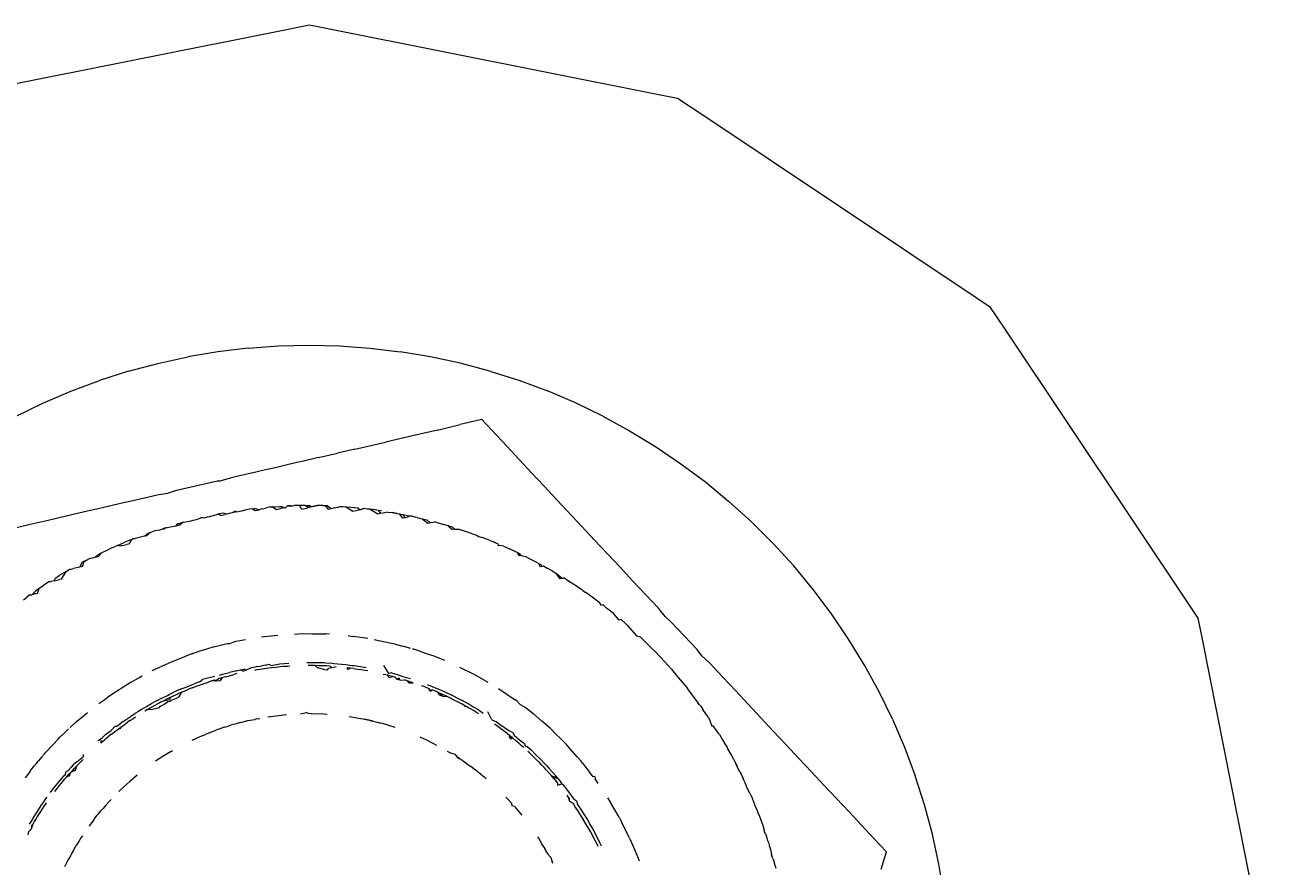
# Model space of a CAD drawing. Header units: millimetres. Extents: x 21 to 5427, y 20 to 4028.
# Drawn here: x 1450.94 to 1470.38, y 1680.15 to 1693.29 of the extents above; entities that cross this region are included whole.
import ezdxf

# ---------------------------------------------------------------- set-up
doc = ezdxf.new("R2010")
doc.units = ezdxf.units.MM

msp = doc.modelspace()

# ---------------------------------------------------------------- linework, layer by layer
for p, q in [((1449.985, 1692.22), (1454.97, 1693.212)), ((1454.97, 1693.212), (1455.383, 1693.294)), ((1455.383, 1693.294), (1455.796, 1693.212)), ((1455.796, 1693.212), (1460.781, 1692.22)), ((1460.781, 1692.22), (1461.123, 1692.152)), ((1461.123, 1692.152), (1461.501, 1691.899)), ((1461.501, 1691.899), (1465.781, 1689.04)), ((1465.781, 1689.04), (1465.99, 1688.901)), ((1465.99, 1688.901), (1466.229, 1688.543)), ((1466.229, 1688.543), (1469.168, 1684.144)), ((1454.899, 1688.282), (1455.375, 1688.294)), ((1455.375, 1688.294), (1455.851, 1688.283)), ((1455.851, 1688.283), (1456.325, 1688.249)), ((1453.017, 1688.01), (1453.482, 1688.112)), ((1453.952, 1688.191), (1453.482, 1688.112)), ((1454.424, 1688.248), (1453.952, 1688.191)), ((1454.424, 1688.248), (1454.899, 1688.282)), ((1456.325, 1688.249), (1456.798, 1688.193)), ((1457.267, 1688.115), (1456.798, 1688.193)), ((1457.733, 1688.014), (1457.267, 1688.115)), ((1452.558, 1687.887), (1453.017, 1688.01)), ((1458.193, 1687.891), (1457.733, 1688.014)), ((1451.659, 1687.575), (1452.105, 1687.741)), ((1452.558, 1687.887), (1452.105, 1687.741)), ((1458.193, 1687.891), (1458.646, 1687.747)), ((1458.646, 1687.747), (1459.092, 1687.581)), ((1451.221, 1687.387), (1451.659, 1687.575)), ((1459.53, 1687.394), (1459.092, 1687.581)), ((1450.793, 1687.179), (1451.221, 1687.387)), ((1459.958, 1687.186), (1459.53, 1687.394)), ((1458.071, 1687.132), (1457.734, 1687.054)), ((1458.458, 1686.718), (1458.071, 1687.132)), ((1459.958, 1687.186), (1460.376, 1686.958)), ((1457.376, 1686.97), (1456.99, 1686.881)), ((1457.376, 1686.97), (1457.734, 1687.054)), ((1460.376, 1686.958), (1460.782, 1686.711)), ((1456.087, 1686.671), (1456.566, 1686.782)), ((1456.99, 1686.881), (1456.566, 1686.782)), ((1455.52, 1686.539), (1455.289, 1686.485)), ((1455.52, 1686.539), (1455.818, 1686.608)), ((1456.087, 1686.671), (1455.818, 1686.608)), ((1458.458, 1686.718), (1458.847, 1686.303)), ((1460.782, 1686.711), (1461.177, 1686.445)), ((1454.717, 1686.353), (1454.542, 1686.312)), ((1454.78, 1686.367), (1454.717, 1686.353)), ((1455.182, 1686.461), (1454.78, 1686.367)), ((1455.289, 1686.485), (1455.182, 1686.461)), ((1461.177, 1686.445), (1461.558, 1686.16)), ((1453.944, 1686.173), (1453.287, 1686.02)), ((1453.982, 1686.17), (1453.944, 1686.173)), ((1454.144, 1686.219), (1453.982, 1686.17)), ((1454.267, 1686.248), (1454.144, 1686.219)), ((1454.542, 1686.312), (1454.267, 1686.248)), ((1459.043, 1686.092), (1458.847, 1686.303)), ((1461.558, 1686.16), (1461.925, 1685.857)), ((1453.003, 1685.954), (1452.719, 1685.888)), ((1453.167, 1685.981), (1453.003, 1685.954)), ((1453.287, 1686.02), (1453.167, 1685.981)), ((1459.237, 1685.885), (1459.043, 1686.092)), ((1452.152, 1685.756), (1451.869, 1685.691)), ((1452.435, 1685.822), (1452.152, 1685.756)), ((1452.719, 1685.888), (1452.435, 1685.822)), ((1454.767, 1685.769), (1454.694, 1685.75)), ((1454.767, 1685.769), (1454.806, 1685.772)), ((1454.806, 1685.772), (1454.911, 1685.778)), ((1454.863, 1685.725), (1454.806, 1685.772)), ((1454.911, 1685.778), (1454.947, 1685.777)), ((1455.006, 1685.758), (1454.94, 1685.743)), ((1454.947, 1685.777), (1455.006, 1685.758)), ((1455.04, 1685.786), (1455.006, 1685.758)), ((1455.09, 1685.788), (1455.04, 1685.786)), ((1455.04, 1685.786), (1455.116, 1685.784)), ((1455.116, 1685.784), (1455.09, 1685.788)), ((1455.141, 1685.79), (1455.116, 1685.784)), ((1455.175, 1685.79), (1455.141, 1685.79)), ((1455.23, 1685.791), (1455.175, 1685.79)), ((1455.202, 1685.79), (1455.175, 1685.79)), ((1455.23, 1685.791), (1455.202, 1685.79)), ((1455.314, 1685.794), (1455.23, 1685.791)), ((1455.259, 1685.734), (1455.23, 1685.791)), ((1455.314, 1685.794), (1455.374, 1685.794)), ((1455.314, 1685.794), (1455.376, 1685.761)), ((1455.407, 1685.769), (1455.341, 1685.753)), ((1455.407, 1685.769), (1455.374, 1685.794)), ((1455.407, 1685.769), (1455.376, 1685.761)), ((1455.435, 1685.775), (1455.407, 1685.769)), ((1455.503, 1685.791), (1455.435, 1685.775)), ((1455.435, 1685.775), (1455.477, 1685.785)), ((1455.477, 1685.785), (1455.503, 1685.791)), ((1455.541, 1685.791), (1455.503, 1685.791)), ((1455.588, 1685.791), (1455.541, 1685.791)), ((1455.657, 1685.789), (1455.588, 1685.791)), ((1455.588, 1685.791), (1455.629, 1685.789)), ((1455.629, 1685.789), (1455.675, 1685.73)), ((1455.718, 1685.74), (1455.657, 1685.789)), ((1455.815, 1685.763), (1455.755, 1685.749)), ((1455.788, 1685.756), (1455.755, 1685.749)), ((1455.815, 1685.763), (1455.788, 1685.756)), ((1455.815, 1685.763), (1455.862, 1685.779)), ((1455.862, 1685.779), (1455.901, 1685.775)), ((1455.901, 1685.775), (1455.941, 1685.773)), ((1455.941, 1685.773), (1456.032, 1685.765)), ((1456.058, 1685.701), (1455.941, 1685.773)), ((1456.032, 1685.765), (1456.135, 1685.756)), ((1456.135, 1685.756), (1456.172, 1685.727)), ((1459.237, 1685.885), (1459.63, 1685.465)), ((1461.925, 1685.857), (1462.278, 1685.537)), ((1451.587, 1685.625), (1451.305, 1685.559)), ((1451.869, 1685.691), (1451.587, 1685.625)), ((1453.534, 1685.555), (1453.567, 1685.562)), ((1453.567, 1685.562), (1453.6, 1685.57)), ((1453.6, 1685.57), (1453.635, 1685.578)), ((1453.635, 1685.578), (1453.685, 1685.599)), ((1453.722, 1685.599), (1453.685, 1685.599)), ((1453.722, 1685.599), (1453.757, 1685.607)), ((1453.757, 1685.607), (1453.791, 1685.615)), ((1453.791, 1685.615), (1453.824, 1685.622)), ((1453.824, 1685.622), (1453.856, 1685.63)), ((1453.856, 1685.63), (1453.886, 1685.637)), ((1453.886, 1685.637), (1453.953, 1685.656)), ((1453.985, 1685.66), (1453.953, 1685.656)), ((1454, 1685.635), (1453.953, 1685.656)), ((1454.039, 1685.672), (1453.985, 1685.66)), ((1454, 1685.635), (1454.062, 1685.65)), ((1454.091, 1685.657), (1454.039, 1685.672)), ((1454.091, 1685.657), (1454.062, 1685.65)), ((1454.12, 1685.663), (1454.091, 1685.657)), ((1454.148, 1685.67), (1454.12, 1685.663)), ((1454.174, 1685.676), (1454.148, 1685.67)), ((1454.223, 1685.704), (1454.174, 1685.676)), ((1454.2, 1685.682), (1454.174, 1685.676)), ((1454.247, 1685.693), (1454.2, 1685.682)), ((1454.223, 1685.704), (1454.247, 1685.693)), ((1454.247, 1685.693), (1454.289, 1685.702)), ((1454.289, 1685.702), (1454.325, 1685.711)), ((1454.325, 1685.711), (1454.388, 1685.726)), ((1454.325, 1685.711), (1454.355, 1685.718)), ((1454.355, 1685.718), (1454.388, 1685.726)), ((1454.444, 1685.734), (1454.388, 1685.726)), ((1454.494, 1685.741), (1454.444, 1685.734)), ((1454.494, 1685.741), (1454.524, 1685.745)), ((1454.494, 1685.741), (1454.532, 1685.713)), ((1454.595, 1685.727), (1454.524, 1685.745)), ((1454.532, 1685.713), (1454.595, 1685.727)), ((1454.623, 1685.734), (1454.595, 1685.727)), ((1454.649, 1685.74), (1454.623, 1685.734)), ((1454.649, 1685.74), (1454.694, 1685.75)), ((1454.903, 1685.734), (1454.863, 1685.725)), ((1454.94, 1685.743), (1454.903, 1685.734)), ((1455.259, 1685.734), (1455.341, 1685.753)), ((1455.718, 1685.74), (1455.675, 1685.73)), ((1455.755, 1685.749), (1455.718, 1685.74)), ((1456.102, 1685.711), (1456.058, 1685.701)), ((1456.14, 1685.72), (1456.102, 1685.711)), ((1456.172, 1685.727), (1456.14, 1685.72)), ((1456.172, 1685.727), (1456.224, 1685.747)), ((1456.198, 1685.733), (1456.172, 1685.727)), ((1456.224, 1685.747), (1456.198, 1685.733)), ((1456.287, 1685.737), (1456.224, 1685.747)), ((1456.318, 1685.733), (1456.287, 1685.737)), ((1456.407, 1685.724), (1456.318, 1685.733)), ((1456.447, 1685.655), (1456.318, 1685.733)), ((1456.457, 1685.716), (1456.407, 1685.724)), ((1456.49, 1685.665), (1456.447, 1685.655)), ((1456.505, 1685.71), (1456.457, 1685.716)), ((1456.457, 1685.716), (1456.49, 1685.665)), ((1456.556, 1685.68), (1456.49, 1685.665)), ((1456.597, 1685.69), (1456.556, 1685.68)), ((1456.597, 1685.69), (1456.678, 1685.681)), ((1456.678, 1685.681), (1456.744, 1685.669)), ((1456.718, 1685.673), (1456.678, 1685.681)), ((1456.744, 1685.669), (1456.718, 1685.673)), ((1456.744, 1685.669), (1456.785, 1685.662)), ((1456.785, 1685.662), (1456.832, 1685.651)), ((1456.837, 1685.593), (1456.785, 1685.662)), ((1456.832, 1685.651), (1456.862, 1685.646)), ((1456.878, 1685.602), (1456.832, 1685.651)), ((1456.878, 1685.602), (1456.837, 1685.593)), ((1456.862, 1685.646), (1456.91, 1685.636)), ((1456.912, 1685.61), (1456.878, 1685.602)), ((1456.91, 1685.636), (1456.947, 1685.629)), ((1456.947, 1685.629), (1456.912, 1685.61)), ((1456.947, 1685.629), (1456.973, 1685.629)), ((1456.973, 1685.629), (1457.036, 1685.608)), ((1457.063, 1685.604), (1457.036, 1685.608)), ((1457.063, 1685.604), (1457.135, 1685.586)), ((1457.135, 1685.586), (1457.213, 1685.567)), ((1457.226, 1685.513), (1457.135, 1685.586)), ((1457.213, 1685.567), (1457.263, 1685.522)), ((1451.024, 1685.494), (1450.743, 1685.429)), ((1451.305, 1685.559), (1451.024, 1685.494)), ((1452.843, 1685.32), (1452.896, 1685.37)), ((1452.868, 1685.36), (1452.896, 1685.37)), ((1452.896, 1685.37), (1452.976, 1685.402)), ((1452.976, 1685.402), (1453.008, 1685.405)), ((1453.008, 1685.405), (1453.046, 1685.414)), ((1453.046, 1685.414), (1453.079, 1685.421)), ((1453.079, 1685.421), (1453.138, 1685.45)), ((1453.079, 1685.421), (1453.118, 1685.43)), ((1453.118, 1685.43), (1453.138, 1685.45)), ((1453.138, 1685.45), (1453.163, 1685.441)), ((1453.213, 1685.452), (1453.163, 1685.441)), ((1453.239, 1685.458), (1453.213, 1685.452)), ((1453.267, 1685.465), (1453.239, 1685.458)), ((1453.296, 1685.472), (1453.267, 1685.465)), ((1453.296, 1685.472), (1453.328, 1685.512)), ((1453.325, 1685.479), (1453.296, 1685.472)), ((1453.356, 1685.486), (1453.325, 1685.479)), ((1453.328, 1685.512), (1453.356, 1685.513)), ((1453.41, 1685.53), (1453.356, 1685.513)), ((1453.356, 1685.486), (1453.41, 1685.53)), ((1453.356, 1685.513), (1453.382, 1685.52)), ((1453.382, 1685.52), (1453.41, 1685.53)), ((1453.41, 1685.53), (1453.447, 1685.535)), ((1453.447, 1685.535), (1453.474, 1685.541)), ((1453.474, 1685.541), (1453.503, 1685.548)), ((1453.503, 1685.548), (1453.534, 1685.555)), ((1457.263, 1685.522), (1457.226, 1685.513)), ((1457.292, 1685.528), (1457.263, 1685.522)), ((1457.292, 1685.528), (1457.338, 1685.535)), ((1457.382, 1685.521), (1457.338, 1685.535)), ((1457.382, 1685.521), (1457.478, 1685.496)), ((1457.546, 1685.474), (1457.478, 1685.496)), ((1457.611, 1685.456), (1457.546, 1685.474)), ((1457.546, 1685.474), (1457.61, 1685.416)), ((1457.642, 1685.423), (1457.61, 1685.416)), ((1457.611, 1685.456), (1457.642, 1685.423)), ((1457.642, 1685.423), (1457.71, 1685.423)), ((1457.71, 1685.423), (1457.739, 1685.414)), ((1457.83, 1685.382), (1457.739, 1685.414)), ((1457.88, 1685.366), (1457.83, 1685.382)), ((1459.829, 1685.252), (1459.63, 1685.465)), ((1462.278, 1685.537), (1462.615, 1685.201)), ((1452.387, 1685.169), (1452.455, 1685.199)), ((1452.455, 1685.199), (1452.503, 1685.218)), ((1452.461, 1685.167), (1452.533, 1685.183)), ((1452.529, 1685.229), (1452.503, 1685.218)), ((1452.603, 1685.26), (1452.529, 1685.229)), ((1452.573, 1685.193), (1452.533, 1685.183)), ((1452.573, 1685.193), (1452.603, 1685.26)), ((1452.603, 1685.26), (1452.63, 1685.276)), ((1452.63, 1685.276), (1452.664, 1685.279)), ((1452.784, 1685.307), (1452.664, 1685.279)), ((1452.812, 1685.313), (1452.784, 1685.307)), ((1452.868, 1685.36), (1452.812, 1685.313)), ((1452.843, 1685.32), (1452.812, 1685.313)), ((1457.919, 1685.351), (1457.88, 1685.366)), ((1457.919, 1685.351), (1457.959, 1685.337)), ((1457.959, 1685.337), (1457.998, 1685.323)), ((1457.998, 1685.323), (1458.025, 1685.31)), ((1458.025, 1685.31), (1458.075, 1685.293)), ((1458.104, 1685.282), (1458.075, 1685.293)), ((1458.146, 1685.267), (1458.104, 1685.282)), ((1458.198, 1685.245), (1458.146, 1685.267)), ((1458.198, 1685.245), (1458.253, 1685.223)), ((1458.278, 1685.209), (1458.253, 1685.223)), ((1458.332, 1685.189), (1458.278, 1685.209)), ((1458.324, 1685.162), (1458.332, 1685.189)), ((1460.025, 1685.042), (1459.829, 1685.252)), ((1462.935, 1684.849), (1462.615, 1685.201)), ((1451.995, 1684.976), (1452.038, 1684.986)), ((1452.038, 1684.986), (1452.084, 1685.029)), ((1452.038, 1684.986), (1452.096, 1684.999)), ((1452.084, 1685.029), (1452.137, 1685.055)), ((1452.096, 1684.999), (1452.137, 1685.055)), ((1452.137, 1685.055), (1452.247, 1685.105)), ((1452.247, 1685.105), (1452.291, 1685.132)), ((1452.291, 1685.132), (1452.341, 1685.149)), ((1452.387, 1685.169), (1452.341, 1685.149)), ((1452.429, 1685.159), (1452.387, 1685.169)), ((1452.461, 1685.167), (1452.429, 1685.159)), ((1458.35, 1685.168), (1458.324, 1685.162)), ((1458.408, 1685.157), (1458.35, 1685.168)), ((1458.408, 1685.157), (1458.455, 1685.135)), ((1458.455, 1685.135), (1458.504, 1685.114)), ((1458.621, 1685.058), (1458.504, 1685.114)), ((1458.665, 1685.038), (1458.621, 1685.058)), ((1458.621, 1685.058), (1458.655, 1685.006)), ((1458.683, 1685.013), (1458.655, 1685.006)), ((1458.683, 1685.013), (1458.665, 1685.038)), ((1458.683, 1685.013), (1458.751, 1684.995)), ((1458.837, 1684.95), (1458.751, 1684.995)), ((1460.226, 1684.828), (1460.025, 1685.042)), ((1451.584, 1684.761), (1451.635, 1684.796)), ((1451.635, 1684.796), (1451.661, 1684.797)), ((1451.661, 1684.797), (1451.701, 1684.807)), ((1451.799, 1684.829), (1451.701, 1684.807)), ((1451.831, 1684.9), (1451.799, 1684.829)), ((1451.841, 1684.839), (1451.799, 1684.829)), ((1451.893, 1684.932), (1451.831, 1684.9)), ((1451.831, 1684.9), (1451.864, 1684.917)), ((1451.841, 1684.839), (1451.864, 1684.917)), ((1451.864, 1684.917), (1451.893, 1684.932)), ((1451.893, 1684.932), (1451.959, 1684.972)), ((1451.959, 1684.972), (1451.995, 1684.976)), ((1458.918, 1684.909), (1458.837, 1684.95)), ((1458.955, 1684.888), (1458.918, 1684.909)), ((1458.955, 1684.888), (1458.994, 1684.868)), ((1458.955, 1684.888), (1458.978, 1684.835)), ((1459.007, 1684.842), (1458.978, 1684.835)), ((1458.994, 1684.868), (1459.007, 1684.842)), ((1459.007, 1684.842), (1459.033, 1684.851)), ((1459.033, 1684.851), (1459.087, 1684.814)), ((1459.166, 1684.77), (1459.087, 1684.814)), ((1460.423, 1684.617), (1460.226, 1684.828)), ((1463.239, 1684.482), (1462.935, 1684.849)), ((1451.321, 1684.604), (1451.188, 1684.511)), ((1451.321, 1684.604), (1451.35, 1684.606)), ((1451.397, 1684.617), (1451.35, 1684.606)), ((1451.397, 1684.617), (1451.417, 1684.66)), ((1451.397, 1684.617), (1451.467, 1684.634)), ((1451.417, 1684.66), (1451.476, 1684.697)), ((1451.511, 1684.644), (1451.467, 1684.634)), ((1451.584, 1684.761), (1451.476, 1684.697)), ((1451.511, 1684.644), (1451.584, 1684.761)), ((1459.166, 1684.77), (1459.231, 1684.732)), ((1459.323, 1684.654), (1459.231, 1684.732)), ((1459.292, 1684.647), (1459.231, 1684.732)), ((1459.323, 1684.654), (1459.292, 1684.647)), ((1459.323, 1684.654), (1459.351, 1684.664)), ((1459.408, 1684.622), (1459.351, 1684.664)), ((1459.464, 1684.587), (1459.408, 1684.622)), ((1460.623, 1684.403), (1460.423, 1684.617)), ((1451.016, 1684.397), (1450.963, 1684.353)), ((1451.016, 1684.397), (1451.049, 1684.4)), ((1451.049, 1684.4), (1451.106, 1684.455)), ((1451.103, 1684.413), (1451.049, 1684.4)), ((1451.139, 1684.421), (1451.103, 1684.413)), ((1451.162, 1684.494), (1451.106, 1684.455)), ((1451.139, 1684.421), (1451.162, 1684.494)), ((1451.188, 1684.511), (1451.162, 1684.494)), ((1459.56, 1684.522), (1459.464, 1684.587)), ((1459.645, 1684.466), (1459.56, 1684.522)), ((1459.645, 1684.466), (1459.691, 1684.433)), ((1459.645, 1684.466), (1459.668, 1684.449)), ((1459.668, 1684.449), (1459.691, 1684.433)), ((1459.791, 1684.36), (1459.691, 1684.433)), ((1460.824, 1684.188), (1460.623, 1684.403)), ((1463.524, 1684.101), (1463.239, 1684.482)), ((1450.918, 1684.319), (1450.963, 1684.353)), ((1459.875, 1684.3), (1459.791, 1684.36)), ((1459.912, 1684.272), (1459.875, 1684.3)), ((1459.926, 1684.235), (1459.912, 1684.272)), ((1459.926, 1684.235), (1459.956, 1684.245)), ((1460.015, 1684.191), (1459.956, 1684.245)), ((1460.099, 1684.126), (1460.015, 1684.191)), ((1460.127, 1684.103), (1460.099, 1684.126)), ((1460.211, 1684.003), (1460.127, 1684.103)), ((1460.242, 1684.013), (1460.211, 1684.003)), ((1460.242, 1684.013), (1460.317, 1683.943)), ((1460.932, 1684.057), (1460.824, 1684.188)), ((1460.932, 1684.057), (1461.025, 1683.973)), ((1463.791, 1683.707), (1463.524, 1684.101)), ((1469.168, 1684.144), (1469.241, 1684.034)), ((1469.241, 1684.034), (1469.301, 1683.734)), ((1460.317, 1683.943), (1460.336, 1683.925)), ((1460.336, 1683.925), (1460.485, 1683.758)), ((1461.427, 1683.543), (1461.025, 1683.973)), ((1453.992, 1683.613), (1454.099, 1683.639)), ((1454.099, 1683.639), (1454.139, 1683.638)), ((1454.139, 1683.638), (1454.189, 1683.661)), ((1454.189, 1683.661), (1454.233, 1683.672)), ((1454.233, 1683.672), (1454.27, 1683.679)), ((1454.27, 1683.679), (1454.384, 1683.7)), ((1454.633, 1683.741), (1454.681, 1683.747)), ((1454.681, 1683.747), (1454.887, 1683.77)), ((1455.148, 1683.786), (1455.282, 1683.793)), ((1455.282, 1683.793), (1455.43, 1683.791)), ((1455.43, 1683.791), (1455.496, 1683.79)), ((1455.496, 1683.79), (1455.552, 1683.788)), ((1455.552, 1683.788), (1455.599, 1683.789)), ((1455.599, 1683.789), (1455.635, 1683.788)), ((1455.695, 1683.783), (1455.635, 1683.788)), ((1455.986, 1683.761), (1456.024, 1683.755)), ((1456.024, 1683.755), (1456.07, 1683.749)), ((1456.291, 1683.717), (1456.07, 1683.749)), ((1456.391, 1683.699), (1456.464, 1683.684)), ((1456.464, 1683.684), (1456.636, 1683.648)), ((1456.636, 1683.648), (1456.681, 1683.639)), ((1456.717, 1683.629), (1456.681, 1683.639)), ((1456.717, 1683.629), (1456.857, 1683.59)), ((1460.485, 1683.758), (1460.539, 1683.741)), ((1460.539, 1683.741), (1460.734, 1683.549)), ((1464.039, 1683.301), (1463.791, 1683.707)), ((1469.301, 1683.734), (1470.383, 1678.294)), ((1453.226, 1683.353), (1453.426, 1683.431)), ((1453.468, 1683.448), (1453.426, 1683.431)), ((1453.555, 1683.481), (1453.468, 1683.448)), ((1453.555, 1683.481), (1453.635, 1683.507)), ((1453.759, 1683.546), (1453.635, 1683.507)), ((1453.891, 1683.588), (1453.759, 1683.546)), ((1453.891, 1683.588), (1453.992, 1683.613)), ((1456.957, 1683.562), (1456.857, 1683.59)), ((1456.992, 1683.553), (1457.02, 1683.545)), ((1457.056, 1683.532), (1456.992, 1683.553)), ((1457.056, 1683.532), (1457.02, 1683.545)), ((1457.222, 1683.474), (1457.056, 1683.532)), ((1457.324, 1683.439), (1457.222, 1683.474)), ((1457.353, 1683.429), (1457.324, 1683.439)), ((1457.492, 1683.371), (1457.353, 1683.429)), ((1460.734, 1683.549), (1460.78, 1683.509)), ((1460.923, 1683.35), (1460.78, 1683.509)), ((1461.504, 1683.445), (1461.427, 1683.543)), ((1461.628, 1683.329), (1461.504, 1683.445)), ((1452.928, 1683.215), (1453.181, 1683.333)), ((1453.181, 1683.333), (1453.226, 1683.353)), ((1454.301, 1683.225), (1454.361, 1683.24)), ((1454.391, 1683.22), (1454.361, 1683.24)), ((1454.47, 1683.258), (1454.391, 1683.22)), ((1454.508, 1683.262), (1454.47, 1683.258)), ((1454.578, 1683.279), (1454.508, 1683.262)), ((1454.61, 1683.234), (1454.559, 1683.226)), ((1454.578, 1683.279), (1454.636, 1683.291)), ((1454.675, 1683.243), (1454.61, 1683.234)), ((1454.701, 1683.298), (1454.636, 1683.291)), ((1454.74, 1683.252), (1454.675, 1683.243)), ((1454.703, 1683.247), (1454.675, 1683.243)), ((1454.701, 1683.298), (1454.745, 1683.316)), ((1454.74, 1683.252), (1454.703, 1683.247)), ((1454.791, 1683.259), (1454.74, 1683.252)), ((1454.745, 1683.316), (1454.783, 1683.294)), ((1454.783, 1683.294), (1454.92, 1683.323)), ((1454.857, 1683.265), (1454.791, 1683.259)), ((1454.921, 1683.273), (1454.857, 1683.265)), ((1454.92, 1683.323), (1455.057, 1683.331)), ((1454.972, 1683.277), (1454.921, 1683.273)), ((1455.038, 1683.281), (1454.972, 1683.277)), ((1455.074, 1683.284), (1455.038, 1683.281)), ((1455.342, 1683.342), (1455.389, 1683.344)), ((1455.388, 1683.293), (1455.362, 1683.294)), ((1455.468, 1683.293), (1455.388, 1683.293)), ((1455.389, 1683.344), (1455.499, 1683.34)), ((1455.52, 1683.292), (1455.468, 1683.293)), ((1455.468, 1683.293), (1455.5, 1683.266)), ((1455.499, 1683.34), (1455.609, 1683.339)), ((1455.5, 1683.266), (1455.621, 1683.234)), ((1455.586, 1683.289), (1455.52, 1683.292)), ((1455.615, 1683.288), (1455.586, 1683.289)), ((1455.609, 1683.339), (1455.637, 1683.336)), ((1455.651, 1683.287), (1455.615, 1683.288)), ((1455.621, 1683.234), (1455.664, 1683.225)), ((1455.637, 1683.336), (1455.734, 1683.332)), ((1455.702, 1683.284), (1455.651, 1683.287)), ((1455.664, 1683.225), (1455.678, 1683.247)), ((1455.73, 1683.259), (1455.678, 1683.247)), ((1455.73, 1683.259), (1455.702, 1683.284)), ((1455.8, 1683.276), (1455.73, 1683.259)), ((1455.734, 1683.332), (1455.76, 1683.326)), ((1455.76, 1683.326), (1455.945, 1683.309)), ((1455.945, 1683.309), (1456.047, 1683.295)), ((1456.015, 1683.254), (1455.97, 1683.259)), ((1455.982, 1683.234), (1455.97, 1683.259)), ((1455.982, 1683.234), (1456.015, 1683.254)), ((1456.066, 1683.247), (1456.015, 1683.254)), ((1456.047, 1683.295), (1456.077, 1683.296)), ((1456.066, 1683.247), (1456.131, 1683.237)), ((1456.077, 1683.296), (1456.264, 1683.266)), ((1456.131, 1683.237), (1456.167, 1683.232)), ((1456.195, 1683.228), (1456.167, 1683.232)), ((1456.617, 1683.168), (1456.543, 1683.297)), ((1457.723, 1683.27), (1457.936, 1683.164)), ((1460.923, 1683.35), (1461.029, 1683.238)), ((1461.029, 1683.238), (1461.104, 1683.144)), ((1461.828, 1683.115), (1461.628, 1683.329)), ((1464.268, 1682.884), (1464.039, 1683.301)), ((1452.597, 1683.036), (1452.442, 1682.938)), ((1452.597, 1683.036), (1452.672, 1683.077)), ((1452.672, 1683.077), (1452.718, 1683.102)), ((1452.718, 1683.102), (1452.773, 1683.132)), ((1453.634, 1683.029), (1453.698, 1683.054)), ((1453.671, 1683.042), (1453.634, 1683.029)), ((1453.698, 1683.054), (1453.671, 1683.042)), ((1453.698, 1683.054), (1453.712, 1683.077)), ((1453.907, 1683.122), (1453.712, 1683.077)), ((1453.784, 1683.031), (1453.85, 1683.053)), ((1453.85, 1683.053), (1453.899, 1683.069)), ((1453.926, 1683.054), (1453.85, 1683.053)), ((1453.899, 1683.069), (1453.926, 1683.054)), ((1453.96, 1683.086), (1453.926, 1683.054)), ((1453.926, 1683.054), (1453.992, 1683.059)), ((1454.025, 1683.106), (1453.96, 1683.086)), ((1453.977, 1683.142), (1454.026, 1683.158)), ((1453.992, 1683.059), (1454.025, 1683.106)), ((1454.074, 1683.12), (1454.025, 1683.106)), ((1454.026, 1683.158), (1454.134, 1683.184)), ((1454.074, 1683.12), (1454.201, 1683.152)), ((1454.203, 1683.203), (1454.134, 1683.184)), ((1454.25, 1683.169), (1454.201, 1683.152)), ((1454.24, 1683.213), (1454.203, 1683.203)), ((1454.24, 1683.213), (1454.301, 1683.225)), ((1454.301, 1683.225), (1454.352, 1683.206)), ((1454.391, 1683.22), (1454.352, 1683.206)), ((1454.559, 1683.226), (1454.521, 1683.218)), ((1456.246, 1683.219), (1456.195, 1683.228)), ((1456.293, 1683.21), (1456.246, 1683.219)), ((1456.557, 1683.154), (1456.531, 1683.147)), ((1456.603, 1683.143), (1456.557, 1683.154)), ((1456.635, 1683.134), (1456.603, 1683.143)), ((1456.617, 1683.106), (1456.603, 1683.143)), ((1456.662, 1683.178), (1456.617, 1683.168)), ((1456.617, 1683.106), (1456.682, 1683.121)), ((1456.682, 1683.121), (1456.635, 1683.134)), ((1456.662, 1683.178), (1456.751, 1683.155)), ((1456.73, 1683.109), (1456.682, 1683.121)), ((1456.74, 1683.081), (1456.73, 1683.109)), ((1456.78, 1683.095), (1456.74, 1683.081)), ((1456.796, 1683.064), (1456.74, 1683.081)), ((1456.751, 1683.155), (1456.852, 1683.116)), ((1456.796, 1683.064), (1456.78, 1683.095)), ((1456.796, 1683.064), (1456.862, 1683.07)), ((1456.852, 1683.116), (1456.959, 1683.092)), ((1456.905, 1683.057), (1456.862, 1683.07)), ((1456.954, 1683.041), (1456.905, 1683.057)), ((1456.905, 1683.057), (1456.929, 1683.022)), ((1456.997, 1683.026), (1456.954, 1683.041)), ((1457.936, 1683.164), (1457.994, 1683.135)), ((1457.994, 1683.135), (1458.163, 1683.036)), ((1461.104, 1683.144), (1461.265, 1682.955)), ((1462.027, 1682.902), (1461.828, 1683.115)), ((1452.224, 1682.794), (1452.299, 1682.848)), ((1452.299, 1682.848), (1452.411, 1682.919)), ((1452.411, 1682.919), (1452.442, 1682.938)), ((1453.164, 1682.828), (1453.194, 1682.842)), ((1453.194, 1682.842), (1453.263, 1682.877)), ((1453.32, 1682.902), (1453.263, 1682.877)), ((1453.298, 1682.837), (1453.338, 1682.857)), ((1453.377, 1682.928), (1453.32, 1682.902)), ((1453.338, 1682.857), (1453.385, 1682.878)), ((1453.362, 1682.867), (1453.338, 1682.857)), ((1453.385, 1682.878), (1453.357, 1682.83)), ((1453.362, 1682.867), (1453.385, 1682.878)), ((1453.377, 1682.928), (1453.455, 1682.958)), ((1453.385, 1682.878), (1453.424, 1682.894)), ((1453.424, 1682.894), (1453.46, 1682.908)), ((1453.455, 1682.958), (1453.581, 1683.011)), ((1453.46, 1682.908), (1453.506, 1682.928)), ((1453.554, 1682.947), (1453.506, 1682.928)), ((1453.554, 1682.947), (1453.614, 1682.97)), ((1453.634, 1683.029), (1453.581, 1683.011)), ((1453.614, 1682.97), (1453.677, 1682.994)), ((1453.677, 1682.994), (1453.725, 1683.011)), ((1453.725, 1683.011), (1453.784, 1683.031)), ((1456.929, 1683.022), (1456.997, 1683.026)), ((1457.179, 1682.96), (1457.132, 1682.978)), ((1457.249, 1682.933), (1457.179, 1682.96)), ((1457.215, 1682.998), (1457.286, 1682.972)), ((1457.252, 1682.906), (1457.249, 1682.933)), ((1457.277, 1682.893), (1457.249, 1682.933)), ((1457.296, 1682.913), (1457.252, 1682.906)), ((1457.252, 1682.906), (1457.277, 1682.893)), ((1457.296, 1682.913), (1457.277, 1682.893)), ((1457.286, 1682.972), (1457.344, 1682.946)), ((1457.356, 1682.887), (1457.296, 1682.913)), ((1457.344, 1682.946), (1457.401, 1682.923)), ((1457.385, 1682.875), (1457.356, 1682.887)), ((1457.417, 1682.862), (1457.385, 1682.875)), ((1457.385, 1682.875), (1457.407, 1682.835)), ((1457.401, 1682.923), (1457.501, 1682.876)), ((1457.464, 1682.841), (1457.417, 1682.862)), ((1457.463, 1682.814), (1457.417, 1682.862)), ((1457.527, 1682.811), (1457.464, 1682.841)), ((1457.501, 1682.876), (1457.6, 1682.831)), ((1458.329, 1682.937), (1458.591, 1682.761)), ((1461.265, 1682.955), (1461.277, 1682.932)), ((1461.277, 1682.932), (1461.442, 1682.714)), ((1462.226, 1682.689), (1462.027, 1682.902)), ((1464.476, 1682.456), (1464.268, 1682.884)), ((1452.096, 1682.701), (1452.186, 1682.766)), ((1452.186, 1682.766), (1452.224, 1682.794)), ((1452.764, 1682.612), (1452.839, 1682.653)), ((1452.839, 1682.653), (1452.916, 1682.699)), ((1452.896, 1682.632), (1452.973, 1682.674)), ((1452.916, 1682.699), (1452.955, 1682.722)), ((1453.011, 1682.75), (1452.955, 1682.722)), ((1452.973, 1682.674), (1453.011, 1682.695)), ((1453.065, 1682.781), (1453.011, 1682.75)), ((1453.011, 1682.695), (1453.056, 1682.72)), ((1453.034, 1682.707), (1453.011, 1682.695)), ((1453.056, 1682.72), (1453.034, 1682.707)), ((1453.038, 1682.634), (1453.059, 1682.66)), ((1453.056, 1682.72), (1453.114, 1682.749)), ((1453.059, 1682.66), (1453.089, 1682.673)), ((1453.065, 1682.781), (1453.164, 1682.828)), ((1453.089, 1682.673), (1453.126, 1682.694)), ((1453.173, 1682.779), (1453.114, 1682.749)), ((1453.114, 1682.749), (1453.144, 1682.753)), ((1453.126, 1682.694), (1453.17, 1682.735)), ((1453.144, 1682.753), (1453.199, 1682.762)), ((1453.17, 1682.735), (1453.2, 1682.736)), ((1453.197, 1682.79), (1453.173, 1682.779)), ((1453.219, 1682.802), (1453.197, 1682.79)), ((1453.199, 1682.762), (1453.219, 1682.802)), ((1453.2, 1682.736), (1453.226, 1682.751)), ((1453.219, 1682.802), (1453.262, 1682.821)), ((1453.226, 1682.751), (1453.335, 1682.794)), ((1453.262, 1682.821), (1453.298, 1682.837)), ((1453.357, 1682.83), (1453.335, 1682.794)), ((1457.407, 1682.835), (1457.463, 1682.814)), ((1457.463, 1682.814), (1457.527, 1682.811)), ((1457.582, 1682.784), (1457.527, 1682.811)), ((1457.628, 1682.761), (1457.582, 1682.784)), ((1457.683, 1682.787), (1457.6, 1682.831)), ((1457.688, 1682.73), (1457.628, 1682.761)), ((1457.683, 1682.787), (1457.712, 1682.775)), ((1457.745, 1682.701), (1457.688, 1682.73)), ((1457.712, 1682.775), (1457.761, 1682.746)), ((1457.767, 1682.689), (1457.745, 1682.701)), ((1457.79, 1682.677), (1457.745, 1682.701)), ((1457.905, 1682.669), (1457.761, 1682.746)), ((1457.79, 1682.677), (1457.767, 1682.689)), ((1457.849, 1682.643), (1457.79, 1682.677)), ((1457.812, 1682.655), (1457.79, 1682.677)), ((1457.849, 1682.643), (1457.812, 1682.655)), ((1457.905, 1682.669), (1457.957, 1682.637)), ((1458.622, 1682.738), (1458.591, 1682.761)), ((1458.67, 1682.688), (1458.622, 1682.738)), ((1458.67, 1682.688), (1458.76, 1682.632)), ((1461.462, 1682.687), (1461.442, 1682.714)), ((1461.442, 1682.714), (1461.486, 1682.661)), ((1461.462, 1682.687), (1461.486, 1682.661)), ((1461.486, 1682.661), (1461.518, 1682.606)), ((1462.425, 1682.477), (1462.226, 1682.689)), ((1451.742, 1682.416), (1451.823, 1682.483)), ((1451.823, 1682.483), (1451.916, 1682.56)), ((1452.476, 1682.423), (1452.567, 1682.483)), ((1452.567, 1682.483), (1452.59, 1682.499)), ((1452.586, 1682.438), (1452.629, 1682.466)), ((1452.59, 1682.499), (1452.659, 1682.546)), ((1452.629, 1682.466), (1452.667, 1682.491)), ((1452.713, 1682.578), (1452.659, 1682.546)), ((1452.764, 1682.612), (1452.713, 1682.578)), ((1452.852, 1682.606), (1452.812, 1682.581)), ((1452.852, 1682.606), (1452.896, 1682.632)), ((1452.911, 1682.604), (1452.852, 1682.606)), ((1452.993, 1682.623), (1452.911, 1682.604)), ((1453.038, 1682.634), (1452.993, 1682.623)), ((1454.421, 1682.434), (1454.529, 1682.454)), ((1454.557, 1682.463), (1454.529, 1682.454)), ((1454.557, 1682.463), (1454.605, 1682.469)), ((1454.733, 1682.494), (1454.815, 1682.506)), ((1454.815, 1682.506), (1454.864, 1682.511)), ((1454.864, 1682.511), (1454.937, 1682.521)), ((1454.937, 1682.521), (1455.024, 1682.528)), ((1455.241, 1682.539), (1455.331, 1682.56)), ((1455.366, 1682.544), (1455.331, 1682.56)), ((1455.414, 1682.542), (1455.366, 1682.544)), ((1455.414, 1682.542), (1455.46, 1682.543)), ((1455.46, 1682.543), (1455.599, 1682.539)), ((1455.599, 1682.539), (1455.659, 1682.534)), ((1456, 1682.499), (1456.119, 1682.48)), ((1456.119, 1682.48), (1456.158, 1682.47)), ((1456.158, 1682.47), (1456.239, 1682.457)), ((1456.28, 1682.447), (1456.239, 1682.457)), ((1456.239, 1682.457), (1456.312, 1682.441)), ((1457.878, 1682.626), (1457.849, 1682.643)), ((1457.904, 1682.612), (1457.878, 1682.626)), ((1457.949, 1682.586), (1457.904, 1682.612)), ((1457.976, 1682.568), (1457.949, 1682.586)), ((1457.957, 1682.637), (1458.012, 1682.606)), ((1458.025, 1682.538), (1457.976, 1682.568)), ((1458.012, 1682.606), (1458.091, 1682.553)), ((1458.228, 1682.449), (1458.162, 1682.57)), ((1458.76, 1682.632), (1458.871, 1682.547)), ((1458.871, 1682.547), (1459.006, 1682.428)), ((1461.6, 1682.489), (1461.518, 1682.606)), ((1461.6, 1682.489), (1461.624, 1682.454)), ((1461.624, 1682.454), (1461.656, 1682.346)), ((1462.622, 1682.265), (1462.425, 1682.477)), ((1464.476, 1682.456), (1464.664, 1682.018)), ((1451.547, 1682.233), (1451.624, 1682.305)), ((1451.647, 1682.326), (1451.742, 1682.416)), ((1452.201, 1682.215), (1452.289, 1682.282)), ((1452.289, 1682.282), (1452.348, 1682.35)), ((1452.291, 1682.223), (1452.341, 1682.261)), ((1452.341, 1682.261), (1452.395, 1682.303)), ((1452.348, 1682.35), (1452.375, 1682.35)), ((1452.375, 1682.35), (1452.426, 1682.385)), ((1452.395, 1682.303), (1452.437, 1682.334)), ((1452.42, 1682.308), (1452.395, 1682.303)), ((1452.437, 1682.334), (1452.42, 1682.308)), ((1452.476, 1682.423), (1452.426, 1682.385)), ((1452.437, 1682.334), (1452.489, 1682.37)), ((1452.489, 1682.37), (1452.544, 1682.409)), ((1452.586, 1682.438), (1452.544, 1682.409)), ((1453.815, 1682.244), (1453.859, 1682.26)), ((1453.859, 1682.26), (1453.92, 1682.284)), ((1453.982, 1682.305), (1453.92, 1682.284)), ((1454.051, 1682.33), (1453.982, 1682.305)), ((1454.051, 1682.33), (1454.114, 1682.35)), ((1454.168, 1682.367), (1454.114, 1682.35)), ((1454.235, 1682.384), (1454.168, 1682.367)), ((1454.302, 1682.404), (1454.235, 1682.384)), ((1454.302, 1682.404), (1454.327, 1682.408)), ((1454.327, 1682.408), (1454.421, 1682.434)), ((1456.312, 1682.441), (1456.28, 1682.447)), ((1456.312, 1682.441), (1456.346, 1682.431)), ((1456.375, 1682.427), (1456.312, 1682.441)), ((1456.346, 1682.431), (1456.375, 1682.427)), ((1456.375, 1682.427), (1456.436, 1682.41)), ((1456.436, 1682.41), (1456.494, 1682.396)), ((1456.555, 1682.377), (1456.494, 1682.396)), ((1456.62, 1682.36), (1456.555, 1682.377)), ((1456.716, 1682.327), (1456.62, 1682.36)), ((1458.228, 1682.449), (1458.3, 1682.416)), ((1458.361, 1682.31), (1458.267, 1682.378)), ((1458.3, 1682.416), (1458.387, 1682.35)), ((1458.402, 1682.279), (1458.361, 1682.31)), ((1458.477, 1682.285), (1458.387, 1682.35)), ((1458.464, 1682.231), (1458.402, 1682.279)), ((1458.549, 1682.249), (1458.477, 1682.285)), ((1459.136, 1682.314), (1459.006, 1682.428)), ((1459.232, 1682.219), (1459.136, 1682.314)), ((1461.681, 1682.352), (1461.656, 1682.346)), ((1461.749, 1682.26), (1461.681, 1682.352)), ((1461.777, 1682.215), (1461.749, 1682.26)), ((1461.763, 1682.236), (1461.749, 1682.26)), ((1462.82, 1682.055), (1462.622, 1682.265)), ((1451.372, 1682.053), (1451.391, 1682.074)), ((1451.391, 1682.074), (1451.455, 1682.142)), ((1451.455, 1682.142), (1451.485, 1682.174)), ((1451.485, 1682.174), (1451.547, 1682.233)), ((1452.105, 1682.135), (1452.081, 1682.113)), ((1452.105, 1682.135), (1452.149, 1682.165)), ((1452.126, 1682.117), (1452.125, 1682.086)), ((1452.125, 1682.086), (1452.15, 1682.108)), ((1452.15, 1682.108), (1452.126, 1682.117)), ((1452.149, 1682.165), (1452.201, 1682.215)), ((1452.15, 1682.108), (1452.181, 1682.133)), ((1452.181, 1682.133), (1452.205, 1682.153)), ((1452.205, 1682.153), (1452.251, 1682.191)), ((1452.291, 1682.223), (1452.251, 1682.191)), ((1453.551, 1682.128), (1453.677, 1682.186)), ((1453.677, 1682.186), (1453.76, 1682.22)), ((1453.815, 1682.244), (1453.76, 1682.22)), ((1457.212, 1682.13), (1457.109, 1682.175)), ((1457.303, 1682.083), (1457.212, 1682.13)), ((1457.37, 1682.048), (1457.303, 1682.083)), ((1458.506, 1682.199), (1458.464, 1682.231)), ((1458.502, 1682.172), (1458.506, 1682.199)), ((1458.546, 1682.166), (1458.502, 1682.172)), ((1458.502, 1682.172), (1458.521, 1682.152)), ((1458.546, 1682.166), (1458.506, 1682.199)), ((1458.521, 1682.152), (1458.546, 1682.166)), ((1458.595, 1682.125), (1458.546, 1682.166)), ((1458.549, 1682.249), (1458.575, 1682.208)), ((1458.575, 1682.208), (1458.657, 1682.135)), ((1458.647, 1682.082), (1458.595, 1682.125)), ((1458.685, 1682.048), (1458.647, 1682.082)), ((1458.657, 1682.135), (1458.72, 1682.088)), ((1458.72, 1682.088), (1458.742, 1682.065)), ((1458.754, 1682.024), (1458.742, 1682.065)), ((1459.232, 1682.219), (1459.288, 1682.163)), ((1459.288, 1682.163), (1459.386, 1682.066)), ((1459.412, 1682.037), (1459.386, 1682.066)), ((1461.777, 1682.215), (1461.763, 1682.236)), ((1461.777, 1682.215), (1461.824, 1682.134)), ((1461.824, 1682.134), (1461.87, 1682.056)), ((1451.245, 1681.916), (1451.201, 1681.862)), ((1451.245, 1681.916), (1451.27, 1681.944)), ((1451.27, 1681.944), (1451.372, 1682.053)), ((1451.75, 1681.793), (1451.85, 1681.867)), ((1451.85, 1681.903), (1451.85, 1681.867)), ((1453.107, 1681.883), (1452.98, 1681.799)), ((1453.211, 1681.947), (1453.107, 1681.883)), ((1453.211, 1681.947), (1453.244, 1681.966)), ((1457.531, 1681.96), (1457.581, 1681.931)), ((1457.581, 1681.931), (1457.648, 1681.909)), ((1457.648, 1681.909), (1457.685, 1681.866)), ((1458.72, 1682.016), (1458.685, 1682.048)), ((1458.779, 1682.03), (1458.754, 1682.024)), ((1458.779, 1682.03), (1458.834, 1681.981)), ((1458.82, 1681.925), (1458.787, 1681.955)), ((1458.878, 1681.869), (1458.82, 1681.925)), ((1458.834, 1681.981), (1458.913, 1681.902)), ((1458.914, 1681.834), (1458.878, 1681.869)), ((1458.913, 1681.902), (1458.992, 1681.827)), ((1459.527, 1681.906), (1459.412, 1682.037)), ((1459.559, 1681.87), (1459.527, 1681.906)), ((1459.559, 1681.87), (1459.62, 1681.801)), ((1461.87, 1682.056), (1461.89, 1682.025)), ((1461.89, 1682.025), (1461.92, 1681.97)), ((1461.907, 1681.992), (1461.89, 1682.025)), ((1461.92, 1681.97), (1461.907, 1681.992)), ((1461.92, 1681.97), (1461.964, 1681.888)), ((1461.964, 1681.888), (1462.021, 1681.784)), ((1463.016, 1681.844), (1462.82, 1682.055)), ((1464.664, 1682.018), (1464.83, 1681.572)), ((1451.021, 1681.644), (1451.088, 1681.726)), ((1451.088, 1681.726), (1451.118, 1681.762)), ((1451.118, 1681.762), (1451.156, 1681.809)), ((1451.201, 1681.862), (1451.156, 1681.809)), ((1451.664, 1681.707), (1451.612, 1681.653)), ((1451.696, 1681.745), (1451.664, 1681.707)), ((1451.676, 1681.634), (1451.717, 1681.694)), ((1451.75, 1681.793), (1451.696, 1681.745)), ((1451.717, 1681.694), (1451.752, 1681.731)), ((1451.733, 1681.661), (1451.752, 1681.731)), ((1451.752, 1681.731), (1451.848, 1681.829)), ((1457.706, 1681.851), (1457.685, 1681.866)), ((1457.685, 1681.866), (1457.728, 1681.837)), ((1457.728, 1681.837), (1457.706, 1681.851)), ((1457.763, 1681.815), (1457.728, 1681.837)), ((1457.763, 1681.815), (1457.801, 1681.789)), ((1457.801, 1681.789), (1457.849, 1681.753)), ((1457.849, 1681.753), (1457.901, 1681.718)), ((1457.943, 1681.684), (1457.901, 1681.718)), ((1457.971, 1681.663), (1457.943, 1681.684)), ((1458.951, 1681.797), (1458.914, 1681.834)), ((1458.974, 1681.773), (1458.951, 1681.797)), ((1459.013, 1681.732), (1458.974, 1681.773)), ((1458.992, 1681.827), (1459.033, 1681.781)), ((1459.041, 1681.702), (1459.013, 1681.732)), ((1459.033, 1681.781), (1459.078, 1681.736)), ((1459.076, 1681.665), (1459.041, 1681.702)), ((1459.078, 1681.736), (1459.115, 1681.692)), ((1459.225, 1681.572), (1459.115, 1681.692)), ((1459.643, 1681.772), (1459.62, 1681.801)), ((1459.643, 1681.772), (1459.751, 1681.632)), ((1462.021, 1681.784), (1462.055, 1681.72)), ((1462.038, 1681.752), (1462.021, 1681.784)), ((1462.055, 1681.72), (1462.038, 1681.752)), ((1462.071, 1681.684), (1462.055, 1681.72)), ((1462.095, 1681.638), (1462.071, 1681.684)), ((1463.213, 1681.634), (1463.016, 1681.844)), ((1450.967, 1681.569), (1450.947, 1681.541)), ((1451.021, 1681.644), (1450.967, 1681.569)), ((1451.47, 1681.486), (1451.43, 1681.434)), ((1451.542, 1681.568), (1451.47, 1681.486)), ((1451.511, 1681.457), (1451.567, 1681.523)), ((1451.57, 1681.584), (1451.542, 1681.568)), ((1451.567, 1681.523), (1451.595, 1681.557)), ((1451.573, 1681.628), (1451.57, 1681.584)), ((1451.573, 1681.628), (1451.612, 1681.653)), ((1451.595, 1681.557), (1451.629, 1681.596)), ((1451.595, 1681.557), (1451.644, 1681.576)), ((1451.629, 1681.596), (1451.653, 1681.623)), ((1451.644, 1681.576), (1451.629, 1681.596)), ((1451.644, 1681.576), (1451.653, 1681.623)), ((1451.653, 1681.623), (1451.676, 1681.634)), ((1451.676, 1681.634), (1451.733, 1681.661)), ((1452.531, 1681.442), (1452.577, 1681.486)), ((1452.694, 1681.584), (1452.577, 1681.486)), ((1457.995, 1681.644), (1457.971, 1681.663)), ((1458.02, 1681.627), (1457.995, 1681.644)), ((1458.056, 1681.596), (1458.02, 1681.627)), ((1458.056, 1681.596), (1458.107, 1681.556)), ((1458.107, 1681.556), (1458.136, 1681.528)), ((1459.121, 1681.614), (1459.076, 1681.665)), ((1459.163, 1681.567), (1459.121, 1681.614)), ((1459.197, 1681.527), (1459.163, 1681.567)), ((1459.207, 1681.552), (1459.163, 1681.567)), ((1459.197, 1681.527), (1459.207, 1681.552)), ((1459.197, 1681.527), (1459.253, 1681.459)), ((1459.225, 1681.572), (1459.207, 1681.552)), ((1459.207, 1681.552), (1459.263, 1681.524)), ((1459.263, 1681.524), (1459.225, 1681.572)), ((1459.263, 1681.524), (1459.304, 1681.476)), ((1459.791, 1681.579), (1459.751, 1681.632)), ((1459.809, 1681.558), (1459.791, 1681.579)), ((1459.833, 1681.563), (1459.809, 1681.558)), ((1459.833, 1681.563), (1459.836, 1681.523)), ((1459.883, 1681.453), (1459.836, 1681.523)), ((1462.095, 1681.638), (1462.144, 1681.54)), ((1462.165, 1681.495), (1462.144, 1681.54)), ((1462.18, 1681.465), (1462.165, 1681.495)), ((1463.408, 1681.425), (1463.213, 1681.634)), ((1464.976, 1681.119), (1464.83, 1681.572)), ((1451.392, 1681.388), (1451.337, 1681.312)), ((1451.43, 1681.434), (1451.392, 1681.388)), ((1451.41, 1681.329), (1451.446, 1681.375)), ((1451.446, 1681.375), (1451.478, 1681.417)), ((1451.478, 1681.417), (1451.511, 1681.457)), ((1452.409, 1681.326), (1452.48, 1681.398)), ((1452.48, 1681.398), (1452.531, 1681.442)), ((1459.253, 1681.459), (1459.248, 1681.427)), ((1459.248, 1681.427), (1459.325, 1681.445)), ((1459.325, 1681.445), (1459.304, 1681.476)), ((1459.325, 1681.445), (1459.354, 1681.411)), ((1459.354, 1681.411), (1459.37, 1681.389)), ((1459.37, 1681.389), (1459.439, 1681.302)), ((1459.439, 1681.302), (1459.475, 1681.25)), ((1462.208, 1681.382), (1462.18, 1681.465)), ((1462.258, 1681.29), (1462.208, 1681.382)), ((1462.258, 1681.29), (1462.28, 1681.239)), ((1463.604, 1681.216), (1463.408, 1681.425)), ((1451.19, 1681.109), (1451.131, 1681.014)), ((1451.227, 1681.159), (1451.19, 1681.109)), ((1451.217, 1681.059), (1451.244, 1681.097)), ((1451.261, 1681.211), (1451.227, 1681.159)), ((1451.244, 1681.097), (1451.281, 1681.152)), ((1451.244, 1681.097), (1451.261, 1681.124)), ((1451.286, 1681.241), (1451.261, 1681.211)), ((1451.261, 1681.124), (1451.281, 1681.152)), ((1452.206, 1681.117), (1452.16, 1681.062)), ((1452.256, 1681.172), (1452.206, 1681.117)), ((1452.256, 1681.172), (1452.288, 1681.204)), ((1458.487, 1681.197), (1458.443, 1681.24)), ((1458.487, 1681.197), (1458.536, 1681.142)), ((1458.541, 1681.102), (1458.536, 1681.142)), ((1458.58, 1681.094), (1458.541, 1681.102)), ((1458.58, 1681.094), (1458.636, 1681.027)), ((1459.423, 1681.24), (1459.399, 1681.272)), ((1459.44, 1681.215), (1459.399, 1681.272)), ((1459.439, 1681.179), (1459.423, 1681.24)), ((1459.439, 1681.179), (1459.44, 1681.215)), ((1459.499, 1681.133), (1459.439, 1681.179)), ((1459.475, 1681.25), (1459.512, 1681.201)), ((1459.528, 1681.091), (1459.499, 1681.133)), ((1459.552, 1681.173), (1459.512, 1681.201)), ((1459.566, 1681.032), (1459.528, 1681.091)), ((1459.552, 1681.173), (1459.555, 1681.135)), ((1459.555, 1681.135), (1459.572, 1681.11)), ((1459.572, 1681.11), (1459.635, 1681.018)), ((1460.033, 1681.231), (1460.076, 1681.158)), ((1460.212, 1680.927), (1460.076, 1681.158)), ((1462.28, 1681.239), (1462.295, 1681.206)), ((1462.295, 1681.206), (1462.326, 1681.127)), ((1462.326, 1681.127), (1462.342, 1681.085)), ((1463.799, 1681.008), (1463.604, 1681.216)), ((1465.099, 1680.66), (1464.976, 1681.119)), ((1451.059, 1680.898), (1451.008, 1680.816)), ((1451.071, 1680.923), (1451.059, 1680.898)), ((1451.131, 1681.014), (1451.071, 1680.923)), ((1451.111, 1680.891), (1451.14, 1680.938)), ((1451.14, 1680.938), (1451.16, 1680.971)), ((1451.16, 1680.971), (1451.188, 1681.014)), ((1451.188, 1681.014), (1451.217, 1681.059)), ((1452.016, 1680.884), (1452.05, 1680.931)), ((1452.05, 1680.931), (1452.071, 1680.956)), ((1452.071, 1680.956), (1452.091, 1680.979)), ((1452.091, 1680.979), (1452.126, 1681.024)), ((1452.16, 1681.062), (1452.126, 1681.024)), ((1458.636, 1681.027), (1458.66, 1681)), ((1458.66, 1681), (1458.695, 1680.957)), ((1459.6, 1680.981), (1459.566, 1681.032)), ((1459.627, 1680.938), (1459.6, 1680.981)), ((1459.663, 1680.877), (1459.627, 1680.938)), ((1459.65, 1680.899), (1459.627, 1680.938)), ((1459.635, 1681.018), (1459.667, 1680.965)), ((1459.663, 1680.877), (1459.65, 1680.899)), ((1459.667, 1680.965), (1459.701, 1680.913)), ((1459.701, 1680.913), (1459.737, 1680.847)), ((1460.212, 1680.927), (1460.258, 1680.836)), ((1462.342, 1681.085), (1462.363, 1681.037)), ((1462.363, 1681.037), (1462.373, 1681.008)), ((1462.373, 1681.008), (1462.4, 1680.942)), ((1462.4, 1680.942), (1462.426, 1680.868)), ((1463.993, 1680.8), (1463.799, 1681.008)), ((1450.992, 1680.654), (1451.001, 1680.701)), ((1451.001, 1680.701), (1451.043, 1680.745)), ((1451.043, 1680.745), (1451.065, 1680.815)), ((1451.043, 1680.745), (1451.051, 1680.79)), ((1451.051, 1680.79), (1451.065, 1680.815)), ((1451.065, 1680.815), (1451.091, 1680.859)), ((1451.091, 1680.859), (1451.111, 1680.891)), ((1451.964, 1680.818), (1451.945, 1680.787)), ((1452.016, 1680.884), (1451.964, 1680.818)), ((1459.695, 1680.825), (1459.663, 1680.877)), ((1459.703, 1680.8), (1459.695, 1680.825)), ((1459.721, 1680.781), (1459.695, 1680.825)), ((1459.721, 1680.781), (1459.703, 1680.8)), ((1459.763, 1680.704), (1459.721, 1680.781)), ((1459.737, 1680.847), (1459.757, 1680.813)), ((1459.757, 1680.813), (1459.811, 1680.722)), ((1459.784, 1680.666), (1459.763, 1680.704)), ((1459.811, 1680.722), (1459.839, 1680.666)), ((1460.371, 1680.612), (1460.258, 1680.836)), ((1462.426, 1680.868), (1462.459, 1680.781)), ((1462.459, 1680.781), (1462.477, 1680.724)), ((1462.478, 1680.698), (1462.477, 1680.724)), ((1464.187, 1680.592), (1463.993, 1680.8)), ((1451.782, 1680.548), (1451.741, 1680.485)), ((1451.815, 1680.603), (1451.782, 1680.548)), ((1451.839, 1680.637), (1451.815, 1680.603)), ((1458.936, 1680.622), (1458.968, 1680.577)), ((1459.008, 1680.51), (1458.968, 1680.577)), ((1459.021, 1680.487), (1459.008, 1680.51)), ((1459.809, 1680.621), (1459.784, 1680.666)), ((1459.838, 1680.563), (1459.809, 1680.621)), ((1459.868, 1680.504), (1459.838, 1680.563)), ((1459.839, 1680.666), (1459.87, 1680.612)), ((1459.87, 1680.612), (1459.913, 1680.52)), ((1459.913, 1680.52), (1459.933, 1680.481)), ((1460.371, 1680.612), (1460.385, 1680.578)), ((1460.385, 1680.578), (1460.42, 1680.496)), ((1462.495, 1680.674), (1462.478, 1680.698)), ((1462.495, 1680.674), (1462.518, 1680.602)), ((1462.518, 1680.602), (1462.529, 1680.563)), ((1462.529, 1680.563), (1462.545, 1680.521)), ((1462.545, 1680.521), (1462.552, 1680.49)), ((1464.381, 1680.385), (1464.187, 1680.592)), ((1465.201, 1680.195), (1465.099, 1680.66)), ((1451.651, 1680.324), (1451.613, 1680.257)), ((1451.68, 1680.379), (1451.651, 1680.324)), ((1451.665, 1680.348), (1451.651, 1680.324)), ((1451.694, 1680.404), (1451.665, 1680.348)), ((1451.68, 1680.379), (1451.665, 1680.348)), ((1451.694, 1680.404), (1451.68, 1680.379)), ((1451.694, 1680.404), (1451.715, 1680.437)), ((1451.715, 1680.437), (1451.741, 1680.485)), ((1459.04, 1680.459), (1459.021, 1680.487)), ((1459.055, 1680.434), (1459.04, 1680.459)), ((1459.04, 1680.459), (1459.073, 1680.399)), ((1459.055, 1680.434), (1459.073, 1680.399)), ((1459.086, 1680.376), (1459.055, 1680.434)), ((1459.073, 1680.399), (1459.086, 1680.376)), ((1459.086, 1680.376), (1459.101, 1680.352)), ((1459.149, 1680.299), (1459.101, 1680.352)), ((1459.884, 1680.47), (1459.868, 1680.504)), ((1460.42, 1680.496), (1460.455, 1680.414)), ((1460.455, 1680.414), (1460.509, 1680.288)), ((1462.552, 1680.49), (1462.58, 1680.404)), ((1462.58, 1680.404), (1462.588, 1680.346)), ((1462.612, 1680.282), (1462.588, 1680.346)), ((1464.299, 1680.114), (1464.381, 1680.385)), ((1451.613, 1680.257), (1451.561, 1680.151)), ((1459.149, 1680.299), (1459.167, 1680.23)), ((1459.178, 1680.204), (1459.167, 1680.23)), ((1460.509, 1680.288), (1460.525, 1680.244)), ((1462.612, 1680.282), (1462.621, 1680.258)), ((1462.621, 1680.258), (1462.64, 1680.177)), ((1462.64, 1680.177), (1462.655, 1680.13)), ((1465.28, 1679.725), (1465.201, 1680.195))]:
    msp.add_line(p, q)

doc.saveas('drawing.dxf')
